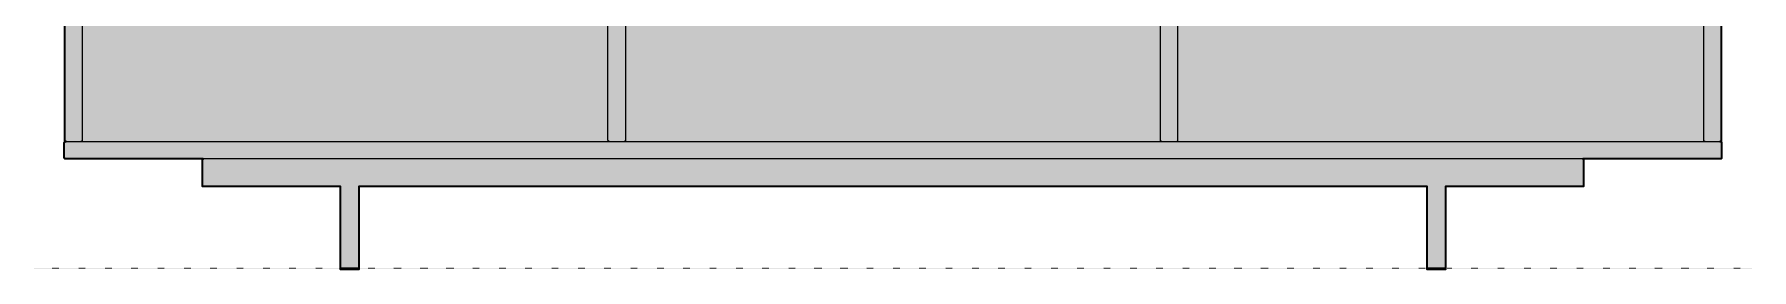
# Model space of a CAD drawing. Header units: millimetres. Extents: x 0 to 2864, y -783 to 509.
# Drawn here: x 0 to 1865, y -1 to 254 of the extents above; entities that cross this region are included whole.
import ezdxf

# ---------------------------------------------------------------- set-up
doc = ezdxf.new("R2010")
doc.units = ezdxf.units.MM
doc.linetypes.add('Dots', pattern=[1, 0, -1])
doc.layers.add('Blocks', color=7, linetype='Continuous')
doc.layers.add('Blocks$Fill', color=7, linetype='Continuous', true_color=0xffffff)
for name, color, linetype, lineweight, true_color in [('Blocks$Inner', 7, 'Continuous', 25, 0x007f00), ('Blocks$Outline', 7, 'Continuous', 35, 0xff3f3f), ('Groud', 7, 'Dots', 25, 0x243775)]:
    doc.layers.add(name, color=color, linetype=linetype, lineweight=lineweight, true_color=true_color)

# ---------------------------------------------------------------- blocks, each defined once
blk = doc.blocks.new('Colour Floor Cabinet L Front')
at = {"layer": 'Blocks$Fill'}
blk.add_hatch(color=256, dxfattribs=at).paths.add_polyline_path([(34.5, 489.5), (34, 489.5), (33.9, 489.5), (33.9, 489.5), (33.8, 489.5), (33.8, 489.5), (33.7, 489.5), (33.7, 489.5), (33.6, 489.6), (33.6, 489.6), (33.5, 489.6), (33.5, 489.6), (33.4, 489.6), (33.4, 489.6), (33.3, 489.7), (33.3, 489.7), (33.3, 489.7), (33.2, 489.7), (33.2, 489.8), (33.1, 489.8), (33.1, 489.8), (33, 489.9), (33, 489.9), (33, 489.9), (32.9, 490), (32.9, 490), (32.9, 490.1), (32.8, 490.1), (32.8, 490.1), (32.8, 490.2), (32.8, 490.2), (32.7, 490.3), (32.7, 490.3), (32.7, 490.4), (32.7, 490.4), (32.6, 490.4), (32.6, 490.5), (32.6, 490.5), (32.6, 490.6), (32.6, 490.6), (32.6, 490.7), (32.6, 490.7), (32.5, 490.8), (32.5, 490.8), (32.5, 490.9), (32.5, 490.9), (32.5, 491), (32.5, 507.1), (32.5, 507.1), (32.5, 507.2), (32.5, 507.2), (32.6, 507.3), (32.6, 507.3), (32.6, 507.4), (32.6, 507.4), (32.6, 507.5), (32.6, 507.5), (32.6, 507.6), (32.7, 507.6), (32.7, 507.6), (32.7, 507.7), (32.7, 507.7), (32.8, 507.8), (32.8, 507.8), (32.8, 507.9), (32.8, 507.9), (32.9, 507.9), (32.9, 508), (32.9, 508), (33, 508.1), (33, 508.1), (33, 508.1), (33.1, 508.2), (33.1, 508.2), (33.2, 508.2), (33.2, 508.3), (33.3, 508.3), (33.3, 508.3), (33.3, 508.3), (33.4, 508.4), (33.4, 508.4), (33.5, 508.4), (33.5, 508.4), (33.6, 508.4), (33.6, 508.4), (33.7, 508.5), (33.7, 508.5), (33.8, 508.5), (33.8, 508.5), (33.9, 508.5), (33.9, 508.5), (34, 508.5), (34, 508.5), (1831.1, 508.5), (1831.1, 508.5), (1831.2, 508.5), (1831.2, 508.5), (1831.3, 508.5), (1831.3, 508.5), (1831.4, 508.5), (1831.4, 508.4), (1831.5, 508.4), (1831.5, 508.4), (1831.6, 508.4), (1831.6, 508.4), (1831.7, 508.4), (1831.7, 508.3), (1831.8, 508.3), (1831.8, 508.3), (1831.9, 508.3), (1831.9, 508.2), (1831.9, 508.2), (1832, 508.2), (1832, 508.1), (1832.1, 508.1), (1832.1, 508.1), (1832.1, 508), (1832.2, 508), (1832.2, 507.9), (1832.2, 507.9), (1832.3, 507.9), (1832.3, 507.8), (1832.3, 507.8), (1832.3, 507.7), (1832.4, 507.7), (1832.4, 507.6), (1832.4, 507.6), (1832.4, 507.6), (1832.4, 507.5), (1832.5, 507.5), (1832.5, 507.4), (1832.5, 507.4), (1832.5, 507.3), (1832.5, 507.3), (1832.5, 507.2), (1832.5, 507.2), (1832.5, 507.1), (1832.5, 507.1), (1832.5, 490.9), (1832.5, 490.9), (1832.5, 490.8), (1832.5, 490.8), (1832.5, 490.7), (1832.5, 490.7), (1832.5, 490.6), (1832.5, 490.6), (1832.5, 490.5), (1832.4, 490.5), (1832.4, 490.4), (1832.4, 490.4), (1832.4, 490.4), (1832.4, 490.3), (1832.3, 490.3), (1832.3, 490.2), (1832.3, 490.2), (1832.3, 490.1), (1832.2, 490.1), (1832.2, 490.1), (1832.2, 490), (1832.1, 490), (1832.1, 489.9), (1832.1, 489.9), (1832, 489.9), (1832, 489.8), (1831.9, 489.8), (1831.9, 489.8), (1831.9, 489.7), (1831.8, 489.7), (1831.8, 489.7), (1831.7, 489.7), (1831.7, 489.6), (1831.6, 489.6), (1831.6, 489.6), (1831.5, 489.6), (1831.5, 489.6), (1831.4, 489.6), (1831.4, 489.5), (1831.3, 489.5), (1831.3, 489.5), (1831.2, 489.5), (1831.2, 489.5), (1831.1, 489.5), (1831.1, 489.5), (1831, 489.5), (1830.6, 489.5), (1830.6, 489.5), (1830.6, 489.5), (1830.7, 489.5), (1830.7, 489.5), (1830.8, 489.5), (1830.8, 489.5), (1830.9, 489.5), (1830.9, 489.4), (1831, 489.4), (1831, 489.4), (1831.1, 489.4), (1831.1, 489.4), (1831.2, 489.4), (1831.2, 489.3), (1831.3, 489.3), (1831.3, 489.3), (1831.4, 489.3), (1831.4, 489.2), (1831.4, 489.2), (1831.5, 489.2), (1831.5, 489.1), (1831.6, 489.1), (1831.6, 489.1), (1831.6, 489), (1831.7, 489), (1831.7, 488.9), (1831.7, 488.9), (1831.8, 488.9), (1831.8, 488.8), (1831.8, 488.8), (1831.8, 488.7), (1831.9, 488.7), (1831.9, 488.6), (1831.9, 488.6), (1831.9, 488.6), (1831.9, 488.5), (1832, 488.5), (1832, 488.4), (1832, 488.4), (1832, 488.3), (1832, 488.3), (1832, 488.2), (1832, 488.2), (1832, 488.1), (1832, 488.1), (1832, 488), (1832, 138.9), (1832, 138.9), (1832, 138.8), (1832, 138.8), (1832, 138.7), (1832, 138.7), (1832, 138.6), (1832, 138.6), (1832, 138.5), (1831.9, 138.5), (1831.9, 138.4), (1831.9, 138.4), (1831.9, 138.4), (1831.9, 138.3), (1831.8, 138.3), (1831.8, 138.2), (1831.8, 138.2), (1831.8, 138.1), (1831.7, 138.1), (1831.7, 138.1), (1831.7, 138), (1831.6, 138), (1831.6, 137.9), (1831.6, 137.9), (1831.5, 137.9), (1831.5, 137.8), (1831.4, 137.8), (1831.4, 137.8), (1831.4, 137.7), (1831.3, 137.7), (1831.3, 137.7), (1831.2, 137.7), (1831.2, 137.6), (1831.1, 137.6), (1831.1, 137.6), (1831, 137.6), (1831, 137.6), (1830.9, 137.6), (1830.9, 137.5), (1830.8, 137.5), (1830.8, 137.5), (1830.7, 137.5), (1830.7, 137.5), (1830.6, 137.5), (1830.6, 137.5), (1830.6, 137.5), (1831.1, 137.5), (1831.1, 137.5), (1831.2, 137.5), (1831.2, 137.5), (1831.3, 137.5), (1831.3, 137.5), (1831.4, 137.5), (1831.4, 137.4), (1831.5, 137.4), (1831.5, 137.4), (1831.6, 137.4), (1831.6, 137.4), (1831.7, 137.4), (1831.7, 137.3), (1831.8, 137.3), (1831.8, 137.3), (1831.9, 137.3), (1831.9, 137.2), (1831.9, 137.2), (1832, 137.2), (1832, 137.1), (1832.1, 137.1), (1832.1, 137.1), (1832.1, 137), (1832.2, 137), (1832.2, 136.9), (1832.2, 136.9), (1832.3, 136.9), (1832.3, 136.8), (1832.3, 136.8), (1832.3, 136.7), (1832.4, 136.7), (1832.4, 136.6), (1832.4, 136.6), (1832.4, 136.6), (1832.4, 136.5), (1832.5, 136.5), (1832.5, 136.4), (1832.5, 136.4), (1832.5, 136.3), (1832.5, 136.3), (1832.5, 136.2), (1832.5, 136.2), (1832.5, 136.1), (1832.5, 136.1), (1832.5, 136), (1832.5, 119.9), (1832.5, 119.9), (1832.5, 119.8), (1832.5, 119.8), (1832.5, 119.7), (1832.5, 119.7), (1832.5, 119.6), (1832.5, 119.6), (1832.5, 119.5), (1832.4, 119.5), (1832.4, 119.4), (1832.4, 119.4), (1832.4, 119.4), (1832.4, 119.3), (1832.3, 119.3), (1832.3, 119.2), (1832.3, 119.2), (1832.3, 119.1), (1832.2, 119.1), (1832.2, 119.1), (1832.2, 119), (1832.1, 119), (1832.1, 118.9), (1832.1, 118.9), (1832, 118.9), (1832, 118.8), (1831.9, 118.8), (1831.9, 118.8), (1831.9, 118.7), (1831.8, 118.7), (1831.8, 118.7), (1831.7, 118.7), (1831.7, 118.6), (1831.6, 118.6), (1831.6, 118.6), (1831.5, 118.6), (1831.5, 118.6), (1831.4, 118.6), (1831.4, 118.5), (1831.3, 118.5), (1831.3, 118.5), (1831.2, 118.5), (1831.2, 118.5), (1831.1, 118.5), (1831.1, 118.5), (1831, 118.5), (1681.6, 118.5), (1681.6, 118.5), (1681.7, 118.5), (1681.7, 118.5), (1681.7, 118.5), (1681.8, 118.5), (1681.8, 118.5), (1681.8, 118.5), (1681.9, 118.4), (1681.9, 118.4), (1681.9, 118.4), (1682, 118.4), (1682, 118.4), (1682, 118.4), (1682.1, 118.4), (1682.1, 118.3), (1682.1, 118.3), (1682.1, 118.3), (1682.2, 118.3), (1682.2, 118.3), (1682.2, 118.2), (1682.2, 118.2), (1682.3, 118.2), (1682.3, 118.2), (1682.3, 118.1), (1682.3, 118.1), (1682.4, 118.1), (1682.4, 118), (1682.4, 118), (1682.4, 118), (1682.4, 118), (1682.4, 117.9), (1682.5, 117.9), (1682.5, 117.9), (1682.5, 117.8), (1682.5, 117.8), (1682.5, 117.8), (1682.5, 117.7), (1682.5, 117.7), (1682.5, 117.7), (1682.5, 117.6), (1682.5, 117.6), (1682.5, 117.6), (1682.5, 117.5), (1682.5, 117.5), (1682.5, 89.5), (1682.5, 89.4), (1682.5, 89.4), (1682.5, 89.4), (1682.5, 89.3), (1682.5, 89.3), (1682.5, 89.3), (1682.5, 89.2), (1682.5, 89.2), (1682.5, 89.2), (1682.5, 89.1), (1682.5, 89.1), (1682.4, 89.1), (1682.4, 89), (1682.4, 89), (1682.4, 89), (1682.4, 89), (1682.4, 88.9), (1682.3, 88.9), (1682.3, 88.9), (1682.3, 88.8), (1682.3, 88.8), (1682.2, 88.8), (1682.2, 88.8), (1682.2, 88.7), (1682.2, 88.7), (1682.1, 88.7), (1682.1, 88.7), (1682.1, 88.7), (1682.1, 88.6), (1682, 88.6), (1682, 88.6), (1682, 88.6), (1681.9, 88.6), (1681.9, 88.6), (1681.9, 88.6), (1681.8, 88.5), (1681.8, 88.5), (1681.8, 88.5), (1681.7, 88.5), (1681.7, 88.5), (1681.7, 88.5), (1681.6, 88.5), (1681.6, 88.5), (1681.6, 88.5), (1681.5, 88.5), (1532.5, 88.5), (1532.5, 0), (1532.5, 0), (1532.5, 0), (1532.5, 0), (1532.5, 0), (1532.5, 0), (1532.5, 0), (1532.5, 0), (1532.5, 0), (1532.5, 0), (1532.5, 0), (1532.5, 0), (1532.5, 0), (1532.5, 0), (1532.5, 0), (1532.5, 0), (1532.5, 0), (1532.5, 0), (1532.5, 0), (1532.5, 0), (1532.5, 0), (1532.5, 0), (1532.5, 0), (1532.5, 0), (1532.5, 0), (1532.5, 0), (1532.5, 0), (1532.5, 0), (1532.5, 0), (1532.5, 0), (1532.5, 0), (1532.5, 0), (1532.5, 0), (1532.5, 0), (1532.5, 0), (1532.5, 0), (1532.5, 0), (1532.5, 0), (1532.5, 0), (1532.5, 0), (1532.5, 0), (1532.5, 0), (1532.5, -0.1), (1532.5, -0.1), (1532.5, -1.5), (1530.5, -1.5), (1512.5, -1.5), (1512.5, -0.1), (1512.5, 0), (1512.5, 0), (1512.5, 0), (1512.5, 0), (1512.5, 0), (1512.5, 0), (1512.5, 0), (1512.5, 0), (1512.5, 0), (1512.5, 0), (1512.5, 0), (1512.5, 0), (1512.5, 0), (1512.5, 0), (1512.5, 0), (1512.5, 0), (1512.5, 0), (1512.5, 0), (1512.5, 0), (1512.5, 0), (1512.5, 0), (1512.5, 0), (1512.6, 0), (1512.6, 0), (1512.6, 0), (1512.6, 0), (1512.6, 0), (1512.6, 0), (1512.6, 0), (1512.6, 0), (1512.6, 0), (1512.6, 0), (1512.6, 0), (1512.6, 0), (1512.6, 0), (1512.6, 0), (1512.6, 0), (1512.5, 0), (1512.5, 88.5), (352.5, 88.5), (352.5, 0), (352.5, 0), (352.5, 0), (352.5, 0), (352.5, 0), (352.5, 0), (352.5, 0), (352.5, 0), (352.5, 0), (352.5, 0), (352.5, 0), (352.5, 0), (352.5, 0), (352.5, 0), (352.5, 0), (352.5, 0), (352.5, 0), (352.5, 0), (352.5, 0), (352.5, 0), (352.5, 0), (352.5, 0), (352.5, 0), (352.5, 0), (352.5, 0), (352.5, 0), (352.5, 0), (352.5, 0), (352.5, 0), (352.5, 0), (352.5, 0), (352.5, 0), (352.5, 0), (352.5, 0), (352.5, 0), (352.5, 0), (352.5, 0), (352.5, 0), (352.5, 0), (352.5, 0), (352.5, 0), (352.5, 0), (352.5, -0.1), (352.5, -0.1), (352.5, -1.5), (350.5, -1.5), (332.5, -1.5), (332.5, -0.1), (332.5, -0.1), (332.5, 0), (332.5, 0), (332.5, 0), (332.5, 0), (332.5, 0), (332.5, 0), (332.5, 0), (332.5, 0), (332.5, 0), (332.5, 0), (332.5, 0), (332.5, 0), (332.5, 0), (332.5, 0), (332.5, 0), (332.5, 0), (332.5, 0), (332.5, 0), (332.5, 0), (332.5, 0), (332.5, 0), (332.5, 0), (332.6, 0), (332.6, 0), (332.6, 0), (332.6, 0), (332.6, 0), (332.6, 0), (332.6, 0), (332.6, 0), (332.6, 0), (332.6, 0), (332.6, 0), (332.6, 0), (332.6, 0), (332.6, 0), (332.6, 0), (332.5, 0), (332.5, 88.5), (183.5, 88.5), (183.5, 88.5), (183.5, 88.5), (183.4, 88.5), (183.4, 88.5), (183.4, 88.5), (183.3, 88.5), (183.3, 88.5), (183.3, 88.5), (183.2, 88.5), (183.2, 88.6), (183.2, 88.6), (183.1, 88.6), (183.1, 88.6), (183.1, 88.6), (183, 88.6), (183, 88.6), (183, 88.7), (183, 88.7), (182.9, 88.7), (182.9, 88.7), (182.9, 88.7), (182.9, 88.8), (182.8, 88.8), (182.8, 88.8), (182.8, 88.8), (182.8, 88.9), (182.7, 88.9), (182.7, 88.9), (182.7, 89), (182.7, 89), (182.7, 89), (182.6, 89), (182.6, 89.1), (182.6, 89.1), (182.6, 89.1), (182.6, 89.2), (182.6, 89.2), (182.6, 89.2), (182.6, 89.3), (182.6, 89.3), (182.5, 89.3), (182.5, 89.4), (182.5, 89.4), (182.5, 89.4), (182.5, 89.5), (182.5, 89.5), (182.5, 117.5), (182.5, 117.6), (182.5, 117.6), (182.5, 117.6), (182.5, 117.7), (182.6, 117.7), (182.6, 117.7), (182.6, 117.8), (182.6, 117.8), (182.6, 117.8), (182.6, 117.9), (182.6, 117.9), (182.6, 117.9), (182.6, 118), (182.7, 118), (182.7, 118), (182.7, 118), (182.7, 118.1), (182.7, 118.1), (182.8, 118.1), (182.8, 118.2), (182.8, 118.2), (182.8, 118.2), (182.9, 118.2), (182.9, 118.3), (182.9, 118.3), (182.9, 118.3), (183, 118.3), (183, 118.3), (183, 118.4), (183, 118.4), (183.1, 118.4), (183.1, 118.4), (183.1, 118.4), (183.2, 118.4), (183.2, 118.4), (183.2, 118.5), (183.3, 118.5), (183.3, 118.5), (183.3, 118.5), (183.4, 118.5), (183.4, 118.5), (183.4, 118.5), (183.5, 118.5), (183.5, 118.5), (34, 118.5), (33.9, 118.5), (33.9, 118.5), (33.8, 118.5), (33.8, 118.5), (33.7, 118.5), (33.7, 118.5), (33.6, 118.6), (33.6, 118.6), (33.5, 118.6), (33.5, 118.6), (33.4, 118.6), (33.4, 118.6), (33.3, 118.7), (33.3, 118.7), (33.3, 118.7), (33.2, 118.7), (33.2, 118.8), (33.1, 118.8), (33.1, 118.8), (33, 118.9), (33, 118.9), (33, 118.9), (32.9, 119), (32.9, 119), (32.9, 119.1), (32.8, 119.1), (32.8, 119.1), (32.8, 119.2), (32.8, 119.2), (32.7, 119.3), (32.7, 119.3), (32.7, 119.4), (32.7, 119.4), (32.6, 119.4), (32.6, 119.5), (32.6, 119.5), (32.6, 119.6), (32.6, 119.6), (32.6, 119.7), (32.6, 119.7), (32.5, 119.8), (32.5, 119.8), (32.5, 119.9), (32.5, 119.9), (32.5, 120), (32.5, 136.1), (32.5, 136.1), (32.5, 136.2), (32.5, 136.2), (32.6, 136.3), (32.6, 136.3), (32.6, 136.4), (32.6, 136.4), (32.6, 136.5), (32.6, 136.5), (32.6, 136.6), (32.7, 136.6), (32.7, 136.6), (32.7, 136.7), (32.7, 136.7), (32.8, 136.8), (32.8, 136.8), (32.8, 136.9), (32.8, 136.9), (32.9, 136.9), (32.9, 137), (32.9, 137), (33, 137.1), (33, 137.1), (33, 137.1), (33.1, 137.2), (33.1, 137.2), (33.2, 137.2), (33.2, 137.3), (33.3, 137.3), (33.3, 137.3), (33.3, 137.3), (33.4, 137.4), (33.4, 137.4), (33.5, 137.4), (33.5, 137.4), (33.6, 137.4), (33.6, 137.4), (33.7, 137.5), (33.7, 137.5), (33.8, 137.5), (33.8, 137.5), (33.9, 137.5), (33.9, 137.5), (34, 137.5), (34, 137.5), (34.5, 137.5), (34.5, 137.5), (34.4, 137.5), (34.4, 137.5), (34.3, 137.5), (34.3, 137.5), (34.2, 137.5), (34.2, 137.5), (34.1, 137.6), (34.1, 137.6), (34, 137.6), (34, 137.6), (33.9, 137.6), (33.9, 137.6), (33.8, 137.7), (33.8, 137.7), (33.8, 137.7), (33.7, 137.7), (33.7, 137.8), (33.6, 137.8), (33.6, 137.8), (33.5, 137.9), (33.5, 137.9), (33.5, 137.9), (33.4, 138), (33.4, 138), (33.4, 138.1), (33.3, 138.1), (33.3, 138.1), (33.3, 138.2), (33.3, 138.2), (33.2, 138.3), (33.2, 138.3), (33.2, 138.4), (33.2, 138.4), (33.1, 138.4), (33.1, 138.5), (33.1, 138.5), (33.1, 138.6), (33.1, 138.6), (33.1, 138.7), (33.1, 138.7), (33, 138.8), (33, 138.8), (33, 138.9), (33, 138.9), (33, 139), (33, 488.1), (33, 488.1), (33, 488.2), (33, 488.2), (33.1, 488.3), (33.1, 488.3), (33.1, 488.4), (33.1, 488.4), (33.1, 488.5), (33.1, 488.5), (33.1, 488.6), (33.2, 488.6), (33.2, 488.6), (33.2, 488.7), (33.2, 488.7), (33.3, 488.8), (33.3, 488.8), (33.3, 488.9), (33.3, 488.9), (33.4, 488.9), (33.4, 489), (33.4, 489), (33.5, 489.1), (33.5, 489.1), (33.5, 489.1), (33.6, 489.2), (33.6, 489.2), (33.7, 489.2), (33.7, 489.3), (33.8, 489.3), (33.8, 489.3), (33.8, 489.3), (33.9, 489.4), (33.9, 489.4), (34, 489.4), (34, 489.4), (34.1, 489.4), (34.1, 489.4), (34.2, 489.5), (34.2, 489.5), (34.3, 489.5), (34.3, 489.5), (34.4, 489.5), (34.4, 489.5)], flags=0)
at = {"layer": 'Blocks$Inner'}
for points in [[(1240.5, 137.5), (1813, 137.5), (1814.5, 137.5), (1830.5, 137.5), (1831, 137.5), (1831.1, 137.5), (1831.1, 137.5), (1831.2, 137.5), (1831.2, 137.5), (1831.3, 137.5), (1831.3, 137.5), (1831.4, 137.5), (1831.4, 137.4), (1831.5, 137.4), (1831.5, 137.4), (1831.6, 137.4), (1831.6, 137.4), (1831.7, 137.4), (1831.7, 137.3), (1831.8, 137.3), (1831.8, 137.3), (1831.9, 137.3), (1831.9, 137.2), (1831.9, 137.2), (1832, 137.2), (1832, 137.1), (1832.1, 137.1), (1832.1, 137.1), (1832.1, 137), (1832.2, 137), (1832.2, 136.9), (1832.2, 136.9), (1832.3, 136.9), (1832.3, 136.8), (1832.3, 136.8), (1832.3, 136.7), (1832.4, 136.7), (1832.4, 136.6), (1832.4, 136.6), (1832.4, 136.6), (1832.4, 136.5), (1832.5, 136.5), (1832.5, 136.4), (1832.5, 136.4), (1832.5, 136.3), (1832.5, 136.3), (1832.5, 136.2), (1832.5, 136.2), (1832.5, 136.1), (1832.5, 136.1), (1832.5, 136), (1832.5, 120), (1832.5, 119.9), (1832.5, 119.9), (1832.5, 119.8), (1832.5, 119.8), (1832.5, 119.7), (1832.5, 119.7), (1832.5, 119.6), (1832.5, 119.6), (1832.5, 119.5), (1832.4, 119.5), (1832.4, 119.4), (1832.4, 119.4), (1832.4, 119.4), (1832.4, 119.3), (1832.3, 119.3), (1832.3, 119.2), (1832.3, 119.2), (1832.3, 119.1), (1832.2, 119.1), (1832.2, 119.1), (1832.2, 119), (1832.1, 119), (1832.1, 118.9), (1832.1, 118.9), (1832, 118.9), (1832, 118.8), (1831.9, 118.8), (1831.9, 118.8), (1831.9, 118.7), (1831.8, 118.7), (1831.8, 118.7), (1831.7, 118.7), (1831.7, 118.6), (1831.6, 118.6), (1831.6, 118.6), (1831.5, 118.6), (1831.5, 118.6), (1831.4, 118.6), (1831.4, 118.5), (1831.3, 118.5), (1831.3, 118.5), (1831.2, 118.5), (1831.2, 118.5), (1831.1, 118.5), (1831.1, 118.5), (1831, 118.5), (1681.5, 118.5), (183.5, 118.5), (34, 118.5), (34, 118.5), (33.9, 118.5), (33.9, 118.5), (33.8, 118.5), (33.8, 118.5), (33.7, 118.5), (33.7, 118.5), (33.6, 118.6), (33.6, 118.6), (33.5, 118.6), (33.5, 118.6), (33.4, 118.6), (33.4, 118.6), (33.3, 118.7), (33.3, 118.7), (33.3, 118.7), (33.2, 118.7), (33.2, 118.8), (33.1, 118.8), (33.1, 118.8), (33, 118.9), (33, 118.9), (33, 118.9), (32.9, 119), (32.9, 119), (32.9, 119.1), (32.8, 119.1), (32.8, 119.1), (32.8, 119.2), (32.8, 119.2), (32.7, 119.3), (32.7, 119.3), (32.7, 119.4), (32.7, 119.4), (32.6, 119.4), (32.6, 119.5), (32.6, 119.5), (32.6, 119.6), (32.6, 119.6), (32.6, 119.7), (32.6, 119.7), (32.5, 119.8), (32.5, 119.8), (32.5, 119.9), (32.5, 119.9), (32.5, 120), (32.5, 136), (32.5, 136.1), (32.5, 136.1), (32.5, 136.2), (32.5, 136.2), (32.6, 136.3), (32.6, 136.3), (32.6, 136.4), (32.6, 136.4), (32.6, 136.5), (32.6, 136.5), (32.6, 136.6), (32.7, 136.6), (32.7, 136.6), (32.7, 136.7), (32.7, 136.7), (32.8, 136.8), (32.8, 136.8), (32.8, 136.9), (32.8, 136.9), (32.9, 136.9), (32.9, 137), (32.9, 137), (33, 137.1), (33, 137.1), (33, 137.1), (33.1, 137.2), (33.1, 137.2), (33.2, 137.2), (33.2, 137.3), (33.3, 137.3), (33.3, 137.3), (33.3, 137.3), (33.4, 137.4), (33.4, 137.4), (33.5, 137.4), (33.5, 137.4), (33.6, 137.4), (33.6, 137.4), (33.7, 137.5), (33.7, 137.5), (33.8, 137.5), (33.8, 137.5), (33.9, 137.5), (33.9, 137.5), (34, 137.5), (34, 137.5), (34.5, 137.5), (50.5, 137.5), (52, 137.5), (624.5, 137.5), (640.5, 137.5), (1224.5, 137.5), (1240.5, 137.5), (1240.6, 137.5), (1240.6, 137.5), (1240.7, 137.5), (1240.7, 137.5), (1240.8, 137.5), (1240.8, 137.5), (1240.9, 137.5), (1240.9, 137.6), (1241, 137.6), (1241, 137.6), (1241.1, 137.6), (1241.1, 137.6), (1241.2, 137.6), (1241.2, 137.7), (1241.3, 137.7), (1241.3, 137.7), (1241.4, 137.7), (1241.4, 137.8), (1241.4, 137.8), (1241.5, 137.8), (1241.5, 137.9), (1241.6, 137.9), (1241.6, 137.9), (1241.6, 138), (1241.7, 138), (1241.7, 138.1), (1241.7, 138.1), (1241.8, 138.1), (1241.8, 138.2), (1241.8, 138.2), (1241.8, 138.3), (1241.9, 138.3), (1241.9, 138.4), (1241.9, 138.4), (1241.9, 138.4), (1241.9, 138.5), (1242, 138.5), (1242, 138.6), (1242, 138.6), (1242, 138.7), (1242, 138.7), (1242, 138.8), (1242, 138.8), (1242, 138.9), (1242, 138.9), (1242, 139), (1242, 488)], [(34.5, 137.5), (34.5, 137.5), (34.4, 137.5), (34.4, 137.5), (34.3, 137.5), (34.3, 137.5), (34.2, 137.5), (34.2, 137.5), (34.1, 137.6), (34.1, 137.6), (34, 137.6), (34, 137.6), (33.9, 137.6), (33.9, 137.6), (33.8, 137.7), (33.8, 137.7), (33.8, 137.7), (33.7, 137.7), (33.7, 137.8), (33.6, 137.8), (33.6, 137.8), (33.5, 137.9), (33.5, 137.9), (33.5, 137.9), (33.4, 138), (33.4, 138), (33.4, 138.1), (33.3, 138.1), (33.3, 138.1), (33.3, 138.2), (33.3, 138.2), (33.2, 138.3), (33.2, 138.3), (33.2, 138.4), (33.2, 138.4), (33.1, 138.4), (33.1, 138.5), (33.1, 138.5), (33.1, 138.6), (33.1, 138.6), (33.1, 138.7), (33.1, 138.7), (33, 138.8), (33, 138.8), (33, 138.9), (33, 138.9), (33, 139), (33, 488)], [(52, 488), (52, 139), (52, 138.9), (52, 138.9), (52, 138.8), (52, 138.8), (52, 138.7), (52, 138.7), (52, 138.6), (52, 138.6), (52, 138.5), (51.9, 138.5), (51.9, 138.4), (51.9, 138.4), (51.9, 138.4), (51.9, 138.3), (51.8, 138.3), (51.8, 138.2), (51.8, 138.2), (51.8, 138.1), (51.7, 138.1), (51.7, 138.1), (51.7, 138), (51.6, 138), (51.6, 137.9), (51.6, 137.9), (51.5, 137.9), (51.5, 137.8), (51.4, 137.8), (51.4, 137.8), (51.4, 137.7), (51.3, 137.7), (51.3, 137.7), (51.2, 137.7), (51.2, 137.6), (51.1, 137.6), (51.1, 137.6), (51, 137.6), (51, 137.6), (50.9, 137.6), (50.9, 137.5), (50.8, 137.5), (50.8, 137.5), (50.7, 137.5), (50.7, 137.5), (50.6, 137.5), (50.6, 137.5), (50.5, 137.5)], [(624.5, 137.5), (624.5, 137.5), (624.4, 137.5), (624.4, 137.5), (624.3, 137.5), (624.3, 137.5), (624.2, 137.5), (624.2, 137.5), (624.1, 137.6), (624.1, 137.6), (624, 137.6), (624, 137.6), (623.9, 137.6), (623.9, 137.6), (623.8, 137.7), (623.8, 137.7), (623.8, 137.7), (623.7, 137.7), (623.7, 137.8), (623.6, 137.8), (623.6, 137.8), (623.5, 137.9), (623.5, 137.9), (623.5, 137.9), (623.4, 138), (623.4, 138), (623.4, 138.1), (623.3, 138.1), (623.3, 138.1), (623.3, 138.2), (623.3, 138.2), (623.2, 138.3), (623.2, 138.3), (623.2, 138.4), (623.2, 138.4), (623.1, 138.4), (623.1, 138.5), (623.1, 138.5), (623.1, 138.6), (623.1, 138.6), (623.1, 138.7), (623.1, 138.7), (623, 138.8), (623, 138.8), (623, 138.9), (623, 138.9), (623, 139), (623, 488)], [(642, 488), (642, 139), (642, 138.9), (642, 138.9), (642, 138.8), (642, 138.8), (642, 138.7), (642, 138.7), (642, 138.6), (642, 138.6), (642, 138.5), (641.9, 138.5), (641.9, 138.4), (641.9, 138.4), (641.9, 138.4), (641.9, 138.3), (641.8, 138.3), (641.8, 138.2), (641.8, 138.2), (641.8, 138.1), (641.7, 138.1), (641.7, 138.1), (641.7, 138), (641.6, 138), (641.6, 137.9), (641.6, 137.9), (641.5, 137.9), (641.5, 137.8), (641.4, 137.8), (641.4, 137.8), (641.4, 137.7), (641.3, 137.7), (641.3, 137.7), (641.2, 137.7), (641.2, 137.6), (641.1, 137.6), (641.1, 137.6), (641, 137.6), (641, 137.6), (640.9, 137.6), (640.9, 137.5), (640.8, 137.5), (640.8, 137.5), (640.7, 137.5), (640.7, 137.5), (640.6, 137.5), (640.6, 137.5), (640.5, 137.5)], [(1224.5, 137.5), (1224.5, 137.5), (1224.4, 137.5), (1224.4, 137.5), (1224.3, 137.5), (1224.3, 137.5), (1224.2, 137.5), (1224.2, 137.5), (1224.1, 137.6), (1224.1, 137.6), (1224, 137.6), (1224, 137.6), (1223.9, 137.6), (1223.9, 137.6), (1223.8, 137.7), (1223.8, 137.7), (1223.8, 137.7), (1223.7, 137.7), (1223.7, 137.8), (1223.6, 137.8), (1223.6, 137.8), (1223.5, 137.9), (1223.5, 137.9), (1223.5, 137.9), (1223.4, 138), (1223.4, 138), (1223.4, 138.1), (1223.3, 138.1), (1223.3, 138.1), (1223.3, 138.2), (1223.3, 138.2), (1223.2, 138.3), (1223.2, 138.3), (1223.2, 138.4), (1223.2, 138.4), (1223.1, 138.4), (1223.1, 138.5), (1223.1, 138.5), (1223.1, 138.6), (1223.1, 138.6), (1223.1, 138.7), (1223.1, 138.7), (1223, 138.8), (1223, 138.8), (1223, 138.9), (1223, 138.9), (1223, 139), (1223, 488)], [(1814.5, 137.5), (1814.5, 137.5), (1814.4, 137.5), (1814.4, 137.5), (1814.3, 137.5), (1814.3, 137.5), (1814.2, 137.5), (1814.2, 137.5), (1814.1, 137.6), (1814.1, 137.6), (1814, 137.6), (1814, 137.6), (1813.9, 137.6), (1813.9, 137.6), (1813.8, 137.7), (1813.8, 137.7), (1813.8, 137.7), (1813.7, 137.7), (1813.7, 137.8), (1813.6, 137.8), (1813.6, 137.8), (1813.5, 137.9), (1813.5, 137.9), (1813.5, 137.9), (1813.4, 138), (1813.4, 138), (1813.4, 138.1), (1813.3, 138.1), (1813.3, 138.1), (1813.3, 138.2), (1813.3, 138.2), (1813.2, 138.3), (1813.2, 138.3), (1813.2, 138.4), (1813.2, 138.4), (1813.1, 138.4), (1813.1, 138.5), (1813.1, 138.5), (1813.1, 138.6), (1813.1, 138.6), (1813.1, 138.7), (1813.1, 138.7), (1813, 138.8), (1813, 138.8), (1813, 138.9), (1813, 138.9), (1813, 139), (1813, 488)], [(1832, 488), (1832, 139), (1832, 138.9), (1832, 138.9), (1832, 138.8), (1832, 138.8), (1832, 138.7), (1832, 138.7), (1832, 138.6), (1832, 138.6), (1832, 138.5), (1831.9, 138.5), (1831.9, 138.4), (1831.9, 138.4), (1831.9, 138.4), (1831.9, 138.3), (1831.8, 138.3), (1831.8, 138.2), (1831.8, 138.2), (1831.8, 138.1), (1831.7, 138.1), (1831.7, 138.1), (1831.7, 138), (1831.6, 138), (1831.6, 137.9), (1831.6, 137.9), (1831.5, 137.9), (1831.5, 137.8), (1831.4, 137.8), (1831.4, 137.8), (1831.4, 137.7), (1831.3, 137.7), (1831.3, 137.7), (1831.2, 137.7), (1831.2, 137.6), (1831.1, 137.6), (1831.1, 137.6), (1831, 137.6), (1831, 137.6), (1830.9, 137.6), (1830.9, 137.5), (1830.8, 137.5), (1830.8, 137.5), (1830.7, 137.5), (1830.7, 137.5), (1830.6, 137.5), (1830.6, 137.5), (1830.5, 137.5)], [(1681.5, 118.5), (1681.6, 118.5), (1681.6, 118.5), (1681.6, 118.5), (1681.7, 118.5), (1681.7, 118.5), (1681.7, 118.5), (1681.8, 118.5), (1681.8, 118.5), (1681.8, 118.5), (1681.9, 118.4), (1681.9, 118.4), (1681.9, 118.4), (1682, 118.4), (1682, 118.4), (1682, 118.4), (1682.1, 118.4), (1682.1, 118.3), (1682.1, 118.3), (1682.1, 118.3), (1682.2, 118.3), (1682.2, 118.3), (1682.2, 118.2), (1682.2, 118.2), (1682.3, 118.2), (1682.3, 118.2), (1682.3, 118.1), (1682.3, 118.1), (1682.4, 118.1), (1682.4, 118), (1682.4, 118), (1682.4, 118), (1682.4, 118), (1682.4, 117.9), (1682.5, 117.9), (1682.5, 117.9), (1682.5, 117.8), (1682.5, 117.8), (1682.5, 117.8), (1682.5, 117.7), (1682.5, 117.7), (1682.5, 117.7), (1682.5, 117.6), (1682.5, 117.6), (1682.5, 117.6), (1682.5, 117.5), (1682.5, 117.5), (1682.5, 116.5), (1682.5, 90.5), (1682.5, 89.5), (1682.5, 89.5), (1682.5, 89.4), (1682.5, 89.4), (1682.5, 89.4), (1682.5, 89.3), (1682.5, 89.3), (1682.5, 89.3), (1682.5, 89.2), (1682.5, 89.2), (1682.5, 89.2), (1682.5, 89.1), (1682.5, 89.1), (1682.4, 89.1), (1682.4, 89), (1682.4, 89), (1682.4, 89), (1682.4, 89), (1682.4, 88.9), (1682.3, 88.9), (1682.3, 88.9), (1682.3, 88.8), (1682.3, 88.8), (1682.2, 88.8), (1682.2, 88.8), (1682.2, 88.7), (1682.2, 88.7), (1682.1, 88.7), (1682.1, 88.7), (1682.1, 88.7), (1682.1, 88.6), (1682, 88.6), (1682, 88.6), (1682, 88.6), (1681.9, 88.6), (1681.9, 88.6), (1681.9, 88.6), (1681.8, 88.5), (1681.8, 88.5), (1681.8, 88.5), (1681.7, 88.5), (1681.7, 88.5), (1681.7, 88.5), (1681.6, 88.5), (1681.6, 88.5), (1681.6, 88.5), (1681.5, 88.5), (1532.5, 88.5), (1532.5, 0), (1530.5, 0), (1514.5, 0), (1512.5, 0), (1512.5, 88.5), (352.5, 88.5), (352.5, 0), (350.5, 0), (334.5, 0), (332.5, 0), (332.5, 88.5), (183.5, 88.5), (183.5, 88.5), (183.5, 88.5), (183.4, 88.5), (183.4, 88.5), (183.4, 88.5), (183.3, 88.5), (183.3, 88.5), (183.3, 88.5), (183.2, 88.5), (183.2, 88.6), (183.2, 88.6), (183.1, 88.6), (183.1, 88.6), (183.1, 88.6), (183, 88.6), (183, 88.6), (183, 88.7), (183, 88.7), (182.9, 88.7), (182.9, 88.7), (182.9, 88.7), (182.9, 88.8), (182.8, 88.8), (182.8, 88.8), (182.8, 88.8), (182.8, 88.9), (182.7, 88.9), (182.7, 88.9), (182.7, 89), (182.7, 89), (182.7, 89), (182.6, 89), (182.6, 89.1), (182.6, 89.1), (182.6, 89.1), (182.6, 89.2), (182.6, 89.2), (182.6, 89.2), (182.6, 89.3), (182.6, 89.3), (182.5, 89.3), (182.5, 89.4), (182.5, 89.4), (182.5, 89.4), (182.5, 89.5), (182.5, 89.5), (182.5, 90.5), (182.5, 116.5), (182.5, 117.5), (182.5, 117.5), (182.5, 117.6), (182.5, 117.6), (182.5, 117.6), (182.5, 117.7), (182.6, 117.7), (182.6, 117.7), (182.6, 117.8), (182.6, 117.8), (182.6, 117.8), (182.6, 117.9), (182.6, 117.9), (182.6, 117.9), (182.6, 118), (182.7, 118), (182.7, 118), (182.7, 118), (182.7, 118.1), (182.7, 118.1), (182.8, 118.1), (182.8, 118.2), (182.8, 118.2), (182.8, 118.2), (182.9, 118.2), (182.9, 118.3), (182.9, 118.3), (182.9, 118.3), (183, 118.3), (183, 118.3), (183, 118.4), (183, 118.4), (183.1, 118.4), (183.1, 118.4), (183.1, 118.4), (183.2, 118.4), (183.2, 118.4), (183.2, 118.5), (183.3, 118.5), (183.3, 118.5), (183.3, 118.5), (183.4, 118.5), (183.4, 118.5), (183.4, 118.5), (183.5, 118.5), (183.5, 118.5), (183.5, 118.5)], [(332.5, -0.1), (332.5, -1.5), (334.5, -1.5), (350.5, -1.5), (352.5, -1.5), (352.5, -0.1), (352.5, -0.1), (352.5, 0), (352.5, 0), (352.5, 0), (352.5, 0), (352.5, 0), (352.5, 0), (352.5, 0), (352.5, 0), (352.5, 0), (352.5, 0), (352.5, 0), (352.5, 0), (352.5, 0), (352.5, 0), (352.5, 0), (352.5, 0), (352.5, 0), (352.5, 0), (352.5, 0), (352.5, 0), (352.5, 0), (352.5, 0), (352.5, 0), (352.5, 0), (352.5, 0), (352.5, 0), (352.5, 0), (352.5, 0), (352.5, 0), (352.5, 0), (352.5, 0), (352.5, 0), (352.5, 0), (352.5, 0), (352.5, 0), (352.5, 0), (352.5, 0), (352.5, 0), (352.5, 0), (352.5, 0), (352.5, 0), (352.5, 0), (352.5, 0), (352.5, 0), (352.5, 0)], [(332.6, 0), (332.6, 0), (332.6, 0), (332.6, 0), (332.6, 0), (332.6, 0), (332.6, 0), (332.6, 0), (332.6, 0), (332.6, 0), (332.6, 0), (332.6, 0), (332.6, 0), (332.6, 0), (332.6, 0), (332.6, 0), (332.6, 0), (332.6, 0), (332.6, 0), (332.6, 0), (332.6, 0), (332.6, 0), (332.6, 0), (332.5, 0), (332.5, 0), (332.5, 0), (332.5, 0), (332.5, 0), (332.5, 0), (332.5, 0), (332.5, 0), (332.5, 0), (332.5, 0), (332.5, 0), (332.5, 0), (332.5, 0), (332.5, 0), (332.5, 0), (332.5, 0), (332.5, 0), (332.5, 0), (332.5, 0), (332.5, 0), (332.5, 0), (332.5, 0), (332.5, -0.1), (332.5, -0.1), (332.5, -1.5), (334.5, -1.5), (350.5, -1.5), (352.5, -1.5), (352.5, -0.1)], [(1512.6, 0), (1512.6, 0), (1512.6, 0), (1512.6, 0), (1512.6, 0), (1512.6, 0), (1512.6, 0), (1512.6, 0), (1512.6, 0), (1512.6, 0), (1512.6, 0), (1512.6, 0), (1512.6, 0), (1512.6, 0), (1512.6, 0), (1512.6, 0), (1512.6, 0), (1512.6, 0), (1512.6, 0), (1512.6, 0), (1512.6, 0), (1512.6, 0), (1512.6, 0), (1512.5, 0), (1512.5, 0), (1512.5, 0), (1512.5, 0), (1512.5, 0), (1512.5, 0), (1512.5, 0), (1512.5, 0), (1512.5, 0), (1512.5, 0), (1512.5, 0), (1512.5, 0), (1512.5, 0), (1512.5, 0), (1512.5, 0), (1512.5, 0), (1512.5, 0), (1512.5, 0), (1512.5, 0), (1512.5, 0), (1512.5, 0), (1512.5, 0), (1512.5, -0.1), (1512.5, -1.5), (1514.5, -1.5), (1530.5, -1.5), (1532.5, -1.5), (1532.5, -0.1), (1532.5, -0.1), (1532.5, 0), (1532.5, 0), (1532.5, 0), (1532.5, 0), (1532.5, 0), (1532.5, 0), (1532.5, 0), (1532.5, 0), (1532.5, 0), (1532.5, 0), (1532.5, 0), (1532.5, 0), (1532.5, 0), (1532.5, 0), (1532.5, 0), (1532.5, 0), (1532.5, 0), (1532.5, 0), (1532.5, 0), (1532.5, 0), (1532.5, 0), (1532.5, 0), (1532.5, 0), (1532.5, 0), (1532.5, 0), (1532.5, 0), (1532.5, 0), (1532.5, 0), (1532.5, 0), (1532.5, 0), (1532.5, 0), (1532.5, 0), (1532.5, 0), (1532.5, 0), (1532.5, 0), (1532.5, 0), (1532.5, 0), (1532.5, 0), (1532.5, 0), (1532.5, 0), (1532.5, 0), (1532.5, 0), (1532.5, 0), (1532.5, 0), (1532.5, 0)], [(1512.5, -0.1), (1512.5, -0.1), (1512.5, -1.5), (1514.5, -1.5), (1530.5, -1.5), (1532.5, -1.5), (1532.5, -0.1)]]:
    blk.add_lwpolyline(points, dxfattribs=at)
at = {"layer": 'Blocks$Outline'}
for points in [[(34.5, 137.5), (34.5, 137.5), (34.4, 137.5), (34.4, 137.5), (34.3, 137.5), (34.3, 137.5), (34.2, 137.5), (34.2, 137.5), (34.1, 137.6), (34.1, 137.6), (34, 137.6), (34, 137.6), (33.9, 137.6), (33.9, 137.6), (33.8, 137.7), (33.8, 137.7), (33.8, 137.7), (33.7, 137.7), (33.7, 137.8), (33.6, 137.8), (33.6, 137.8), (33.5, 137.9), (33.5, 137.9), (33.5, 137.9), (33.4, 138), (33.4, 138), (33.4, 138.1), (33.3, 138.1), (33.3, 138.1), (33.3, 138.2), (33.3, 138.2), (33.2, 138.3), (33.2, 138.3), (33.2, 138.4), (33.2, 138.4), (33.1, 138.4), (33.1, 138.5), (33.1, 138.5), (33.1, 138.6), (33.1, 138.6), (33.1, 138.7), (33.1, 138.7), (33, 138.8), (33, 138.8), (33, 138.9), (33, 138.9), (33, 139), (33, 488)], [(1832, 488), (1832, 139), (1832, 138.9), (1832, 138.9), (1832, 138.8), (1832, 138.8), (1832, 138.7), (1832, 138.7), (1832, 138.6), (1832, 138.6), (1832, 138.5), (1831.9, 138.5), (1831.9, 138.4), (1831.9, 138.4), (1831.9, 138.4), (1831.9, 138.3), (1831.8, 138.3), (1831.8, 138.2), (1831.8, 138.2), (1831.8, 138.1), (1831.7, 138.1), (1831.7, 138.1), (1831.7, 138), (1831.6, 138), (1831.6, 137.9), (1831.6, 137.9), (1831.5, 137.9), (1831.5, 137.8), (1831.4, 137.8), (1831.4, 137.8), (1831.4, 137.7), (1831.3, 137.7), (1831.3, 137.7), (1831.2, 137.7), (1831.2, 137.6), (1831.1, 137.6), (1831.1, 137.6), (1831, 137.6), (1831, 137.6), (1830.9, 137.6), (1830.9, 137.5), (1830.8, 137.5), (1830.8, 137.5), (1830.7, 137.5), (1830.7, 137.5), (1830.6, 137.5), (1830.6, 137.5), (1830.6, 137.5)], [(183.5, 118.5), (34, 118.5), (34, 118.5), (33.9, 118.5), (33.9, 118.5), (33.8, 118.5), (33.8, 118.5), (33.7, 118.5), (33.7, 118.5), (33.6, 118.6), (33.6, 118.6), (33.5, 118.6), (33.5, 118.6), (33.4, 118.6), (33.4, 118.6), (33.3, 118.7), (33.3, 118.7), (33.3, 118.7), (33.2, 118.7), (33.2, 118.8), (33.1, 118.8), (33.1, 118.8), (33, 118.9), (33, 118.9), (33, 118.9), (32.9, 119), (32.9, 119), (32.9, 119.1), (32.8, 119.1), (32.8, 119.1), (32.8, 119.2), (32.8, 119.2), (32.7, 119.3), (32.7, 119.3), (32.7, 119.4), (32.7, 119.4), (32.6, 119.4), (32.6, 119.5), (32.6, 119.5), (32.6, 119.6), (32.6, 119.6), (32.6, 119.7), (32.6, 119.7), (32.5, 119.8), (32.5, 119.8), (32.5, 119.9), (32.5, 119.9), (32.5, 120), (32.5, 136), (32.5, 136.1), (32.5, 136.1), (32.5, 136.2), (32.5, 136.2), (32.6, 136.3), (32.6, 136.3), (32.6, 136.4), (32.6, 136.4), (32.6, 136.5), (32.6, 136.5), (32.6, 136.6), (32.7, 136.6), (32.7, 136.6), (32.7, 136.7), (32.7, 136.7), (32.8, 136.8), (32.8, 136.8), (32.8, 136.9), (32.8, 136.9), (32.9, 136.9), (32.9, 137), (32.9, 137), (33, 137.1), (33, 137.1), (33, 137.1), (33.1, 137.2), (33.1, 137.2), (33.2, 137.2), (33.2, 137.3), (33.3, 137.3), (33.3, 137.3), (33.3, 137.3), (33.4, 137.4), (33.4, 137.4), (33.5, 137.4), (33.5, 137.4), (33.6, 137.4), (33.6, 137.4), (33.7, 137.5), (33.7, 137.5), (33.8, 137.5), (33.8, 137.5), (33.9, 137.5), (33.9, 137.5), (34, 137.5), (34, 137.5), (34.5, 137.5)], [(1830.6, 137.5), (1831, 137.5), (1831.1, 137.5), (1831.1, 137.5), (1831.2, 137.5), (1831.2, 137.5), (1831.3, 137.5), (1831.3, 137.5), (1831.4, 137.5), (1831.4, 137.4), (1831.5, 137.4), (1831.5, 137.4), (1831.6, 137.4), (1831.6, 137.4), (1831.7, 137.4), (1831.7, 137.3), (1831.8, 137.3), (1831.8, 137.3), (1831.9, 137.3), (1831.9, 137.2), (1831.9, 137.2), (1832, 137.2), (1832, 137.1), (1832.1, 137.1), (1832.1, 137.1), (1832.1, 137), (1832.2, 137), (1832.2, 136.9), (1832.2, 136.9), (1832.3, 136.9), (1832.3, 136.8), (1832.3, 136.8), (1832.3, 136.7), (1832.4, 136.7), (1832.4, 136.6), (1832.4, 136.6), (1832.4, 136.6), (1832.4, 136.5), (1832.5, 136.5), (1832.5, 136.4), (1832.5, 136.4), (1832.5, 136.3), (1832.5, 136.3), (1832.5, 136.2), (1832.5, 136.2), (1832.5, 136.1), (1832.5, 136.1), (1832.5, 136), (1832.5, 120), (1832.5, 119.9), (1832.5, 119.9), (1832.5, 119.8), (1832.5, 119.8), (1832.5, 119.7), (1832.5, 119.7), (1832.5, 119.6), (1832.5, 119.6), (1832.5, 119.5), (1832.4, 119.5), (1832.4, 119.4), (1832.4, 119.4), (1832.4, 119.4), (1832.4, 119.3), (1832.3, 119.3), (1832.3, 119.2), (1832.3, 119.2), (1832.3, 119.1), (1832.2, 119.1), (1832.2, 119.1), (1832.2, 119), (1832.1, 119), (1832.1, 118.9), (1832.1, 118.9), (1832, 118.9), (1832, 118.8), (1831.9, 118.8), (1831.9, 118.8), (1831.9, 118.7), (1831.8, 118.7), (1831.8, 118.7), (1831.7, 118.7), (1831.7, 118.6), (1831.6, 118.6), (1831.6, 118.6), (1831.5, 118.6), (1831.5, 118.6), (1831.4, 118.6), (1831.4, 118.5), (1831.3, 118.5), (1831.3, 118.5), (1831.2, 118.5), (1831.2, 118.5), (1831.1, 118.5), (1831.1, 118.5), (1831, 118.5), (1681.6, 118.5)], [(332.6, 0), (332.5, 0), (332.5, 88.5), (183.5, 88.5), (183.5, 88.5), (183.5, 88.5), (183.4, 88.5), (183.4, 88.5), (183.4, 88.5), (183.3, 88.5), (183.3, 88.5), (183.3, 88.5), (183.2, 88.5), (183.2, 88.6), (183.2, 88.6), (183.1, 88.6), (183.1, 88.6), (183.1, 88.6), (183, 88.6), (183, 88.6), (183, 88.7), (183, 88.7), (182.9, 88.7), (182.9, 88.7), (182.9, 88.7), (182.9, 88.8), (182.8, 88.8), (182.8, 88.8), (182.8, 88.8), (182.8, 88.9), (182.7, 88.9), (182.7, 88.9), (182.7, 89), (182.7, 89), (182.7, 89), (182.6, 89), (182.6, 89.1), (182.6, 89.1), (182.6, 89.1), (182.6, 89.2), (182.6, 89.2), (182.6, 89.2), (182.6, 89.3), (182.6, 89.3), (182.5, 89.3), (182.5, 89.4), (182.5, 89.4), (182.5, 89.4), (182.5, 89.5), (182.5, 89.5), (182.5, 90.5), (182.5, 116.5), (182.5, 117.5), (182.5, 117.5), (182.5, 117.6), (182.5, 117.6), (182.5, 117.6), (182.5, 117.7), (182.6, 117.7), (182.6, 117.7), (182.6, 117.8), (182.6, 117.8), (182.6, 117.8), (182.6, 117.9), (182.6, 117.9), (182.6, 117.9), (182.6, 118), (182.7, 118), (182.7, 118), (182.7, 118), (182.7, 118.1), (182.7, 118.1), (182.8, 118.1), (182.8, 118.2), (182.8, 118.2), (182.8, 118.2), (182.9, 118.2), (182.9, 118.3), (182.9, 118.3), (182.9, 118.3), (183, 118.3), (183, 118.3), (183, 118.4), (183, 118.4), (183.1, 118.4), (183.1, 118.4), (183.1, 118.4), (183.2, 118.4), (183.2, 118.4), (183.2, 118.5), (183.3, 118.5), (183.3, 118.5), (183.3, 118.5), (183.4, 118.5), (183.4, 118.5), (183.4, 118.5), (183.5, 118.5), (183.5, 118.5)], [(1681.6, 118.5), (1681.6, 118.5), (1681.6, 118.5), (1681.7, 118.5), (1681.7, 118.5), (1681.7, 118.5), (1681.8, 118.5), (1681.8, 118.5), (1681.8, 118.5), (1681.9, 118.4), (1681.9, 118.4), (1681.9, 118.4), (1682, 118.4), (1682, 118.4), (1682, 118.4), (1682.1, 118.4), (1682.1, 118.3), (1682.1, 118.3), (1682.1, 118.3), (1682.2, 118.3), (1682.2, 118.3), (1682.2, 118.2), (1682.2, 118.2), (1682.3, 118.2), (1682.3, 118.2), (1682.3, 118.1), (1682.3, 118.1), (1682.4, 118.1), (1682.4, 118), (1682.4, 118), (1682.4, 118), (1682.4, 118), (1682.4, 117.9), (1682.5, 117.9), (1682.5, 117.9), (1682.5, 117.8), (1682.5, 117.8), (1682.5, 117.8), (1682.5, 117.7), (1682.5, 117.7), (1682.5, 117.7), (1682.5, 117.6), (1682.5, 117.6), (1682.5, 117.6), (1682.5, 117.5), (1682.5, 117.5), (1682.5, 116.5), (1682.5, 90.5), (1682.5, 89.5), (1682.5, 89.5), (1682.5, 89.4), (1682.5, 89.4), (1682.5, 89.4), (1682.5, 89.3), (1682.5, 89.3), (1682.5, 89.3), (1682.5, 89.2), (1682.5, 89.2), (1682.5, 89.2), (1682.5, 89.1), (1682.5, 89.1), (1682.4, 89.1), (1682.4, 89), (1682.4, 89), (1682.4, 89), (1682.4, 89), (1682.4, 88.9), (1682.3, 88.9), (1682.3, 88.9), (1682.3, 88.8), (1682.3, 88.8), (1682.2, 88.8), (1682.2, 88.8), (1682.2, 88.7), (1682.2, 88.7), (1682.1, 88.7), (1682.1, 88.7), (1682.1, 88.7), (1682.1, 88.6), (1682, 88.6), (1682, 88.6), (1682, 88.6), (1681.9, 88.6), (1681.9, 88.6), (1681.9, 88.6), (1681.8, 88.5), (1681.8, 88.5), (1681.8, 88.5), (1681.7, 88.5), (1681.7, 88.5), (1681.7, 88.5), (1681.6, 88.5), (1681.6, 88.5), (1681.6, 88.5), (1681.5, 88.5), (1532.5, 88.5), (1532.5, 0), (1532.5, 0)], [(1512.6, 0), (1512.5, 0), (1512.5, 88.5), (352.5, 88.5), (352.5, 0), (352.5, 0)], [(352.5, -0.1), (352.5, -1.5), (350.5, -1.5), (334.5, -1.5), (332.5, -1.5), (332.5, -0.1), (332.5, -0.1), (332.5, 0), (332.5, 0), (332.5, 0), (332.5, 0), (332.5, 0), (332.5, 0), (332.5, 0), (332.5, 0), (332.5, 0), (332.5, 0), (332.5, 0), (332.5, 0), (332.5, 0), (332.5, 0), (332.5, 0), (332.5, 0), (332.5, 0), (332.5, 0), (332.5, 0), (332.5, 0), (332.5, 0), (332.5, 0), (332.6, 0), (332.6, 0), (332.6, 0), (332.6, 0), (332.6, 0), (332.6, 0), (332.6, 0), (332.6, 0), (332.6, 0), (332.6, 0), (332.6, 0), (332.6, 0), (332.6, 0), (332.6, 0), (332.6, 0)], [(352.5, 0), (352.5, 0), (352.5, 0), (352.5, 0), (352.5, 0), (352.5, 0), (352.5, 0), (352.5, 0), (352.5, 0), (352.5, 0), (352.5, 0), (352.5, 0), (352.5, 0), (352.5, 0), (352.5, 0), (352.5, 0), (352.5, 0), (352.5, 0), (352.5, 0), (352.5, 0), (352.5, 0), (352.5, 0), (352.5, 0), (352.5, 0), (352.5, 0), (352.5, 0), (352.5, 0), (352.5, 0), (352.5, 0), (352.5, 0), (352.5, 0), (352.5, 0), (352.5, 0), (352.5, 0), (352.5, 0), (352.5, 0), (352.5, 0), (352.5, 0), (352.5, 0), (352.5, 0), (352.5, 0), (352.5, -0.1), (352.5, -0.1)], [(1532.5, 0), (1532.5, 0), (1532.5, 0), (1532.5, 0), (1532.5, 0), (1532.5, 0), (1532.5, 0), (1532.5, 0), (1532.5, 0), (1532.5, 0), (1532.5, 0), (1532.5, 0), (1532.5, 0), (1532.5, 0), (1532.5, 0), (1532.5, 0), (1532.5, 0), (1532.5, 0), (1532.5, 0), (1532.5, 0), (1532.5, 0), (1532.5, 0), (1532.5, 0), (1532.5, 0), (1532.5, 0), (1532.5, 0), (1532.5, 0), (1532.5, 0), (1532.5, 0), (1532.5, 0), (1532.5, 0), (1532.5, 0), (1532.5, 0), (1532.5, 0), (1532.5, 0), (1532.5, 0), (1532.5, 0), (1532.5, 0), (1532.5, 0), (1532.5, 0), (1532.5, 0), (1532.5, -0.1), (1532.5, -0.1), (1532.5, -1.5), (1530.5, -1.5), (1514.5, -1.5), (1512.5, -1.5), (1512.5, -0.1), (1512.5, 0), (1512.5, 0), (1512.5, 0), (1512.5, 0), (1512.5, 0), (1512.5, 0), (1512.5, 0), (1512.5, 0), (1512.5, 0), (1512.5, 0), (1512.5, 0), (1512.5, 0), (1512.5, 0), (1512.5, 0), (1512.5, 0), (1512.5, 0), (1512.5, 0), (1512.5, 0), (1512.5, 0), (1512.5, 0), (1512.5, 0), (1512.5, 0), (1512.6, 0), (1512.6, 0), (1512.6, 0), (1512.6, 0), (1512.6, 0), (1512.6, 0), (1512.6, 0), (1512.6, 0), (1512.6, 0), (1512.6, 0), (1512.6, 0), (1512.6, 0), (1512.6, 0), (1512.6, 0), (1512.6, 0)]]:
    blk.add_lwpolyline(points, dxfattribs=at)

msp = doc.modelspace()

# ---------------------------------------------------------------- linework, layer by layer
at = {"layer": 'Groud'}
msp.add_lwpolyline([(0, 0), (1865.1, 0)], dxfattribs=at)

# ---------------------------------------------------------------- block references
at = {"layer": 'Blocks'}
msp.add_blockref('Colour Floor Cabinet L Front', (0, 0), dxfattribs=at)

doc.saveas('drawing.dxf')
